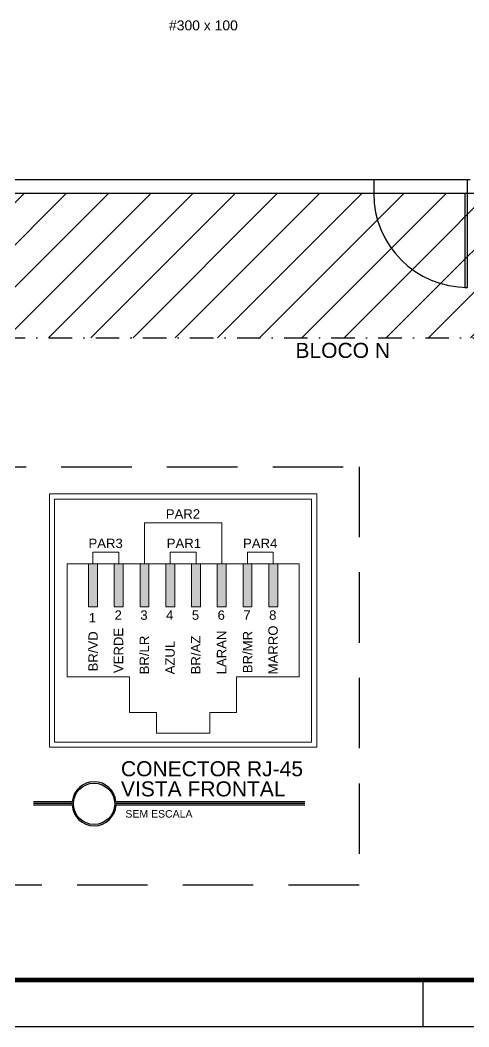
# Model space of a CAD drawing. Header units: millimetres. Extents: x 55 to 8505, y 218 to 3188.
# Drawn here: x 2526 to 3004, y 218 to 1291 of the extents above; entities that cross this region are included whole.
import ezdxf

# ---------------------------------------------------------------- set-up
doc = ezdxf.new("R2010")
doc.units = ezdxf.units.MM
doc.linetypes.add('DASHDOT2', pattern=[0.5, 0.25, -0.125, 0, -0.125])
doc.linetypes.add('HIDDEN', pattern=[0.375, 0.25, -0.125])
for name, color, linetype in [('ARQ', 8, 'Continuous'), ('LEGENDA', 7, 'Continuous'), ('TELECO', 6, 'Continuous')]:
    doc.layers.add(name, color=color, linetype=linetype)
doc.layers.add('M-Textos fios', color=7, linetype='Continuous', lineweight=20)
doc.layers.add('TEXTO', color=7, linetype='Continuous', lineweight=20)
doc.styles.add('100', font='Arial.ttf', dxfattribs={"height": 12.5})
doc.styles.add('Arial', font='Arial.ttf')

# ---------------------------------------------------------------- blocks, each defined once
blk = doc.blocks.new('A1 sem aba')
at = {"layer": 'LEGENDA'}
blk.add_line((-111, 1), (-111, 0), dxfattribs=at)
blk.add_lwpolyline([(-169, 59.4), (0, 59.4), (0, 0), (-169, 0), (-169, 59.4)], close=True, dxfattribs=at)
at = {"layer": 'LEGENDA', "const_width": 0.1}
blk.add_lwpolyline([(-1, 58.4), (-1, 1), (-166.5, 1), (-166.5, 58.4)], close=True, dxfattribs=at)

msp = doc.modelspace()

# ---------------------------------------------------------------- hatches: boundary and pattern name
at = {"layer": 'ARQ'}
h = msp.add_hatch(dxfattribs=at)
h.set_pattern_fill('ANSI31', color=8, scale=10, style=0)
h.set_pattern_definition([(45, (452.555, 823.84), (-22.45064, 22.45064), [])])
edge = h.paths.add_edge_path(flags=16)
edge.add_line((2999.555, 1105.828), (2902.555, 1105.828))
edge.add_arc((3002.555, 1105.828), 100, 180, 268.280869)
edge.add_line((2999.555, 1005.873), (2999.555, 1105.828))
h.paths.add_polyline_path([(5570.555, 1095.828), (5530.555, 1095.828), (5530.555, 952.335), (5570.555, 952.335)])
h.paths.add_polyline_path([(5518.555, 1095.828), (5103.555, 1095.828), (5077.555, 1095.828), (5077.555, 1085.828), (5077.555, 952.335), (5518.555, 952.335)])
edge = h.paths.add_edge_path()
edge.add_line((5077.555, 1085.828), (5057.555, 1085.828))
edge.add_line((5057.555, 1085.828), (5057.555, 1105.828))
edge.add_line((5057.555, 1105.828), (4312.555, 1105.828))
edge.add_line((4312.555, 1105.828), (4312.555, 1055.828))
edge.add_line((4312.555, 1055.828), (4297.555, 1055.828))
edge.add_line((4297.555, 1055.828), (4297.555, 1105.828))
edge.add_line((4297.555, 1105.828), (3022.555, 1105.828))
edge.add_line((3022.555, 1105.828), (3005.055, 1105.828))
edge.add_line((3005.055, 1105.828), (3002.555, 1105.828))
edge.add_line((3002.555, 1105.828), (3002.555, 1005.828))
edge.add_line((3002.555, 1005.828), (2999.555, 1005.828))
edge.add_line((2999.555, 1005.828), (2999.555, 1005.873))
edge.add_arc((3002.555, 1105.828), 100, 180, 268.280869, ccw=False)
edge.add_line((2902.555, 1105.828), (472.555, 1105.828))
edge.add_line((472.555, 1105.828), (472.555, 1080.828))
edge.add_line((472.555, 1080.828), (452.555, 1080.828))
edge.add_line((452.555, 1080.828), (452.555, 952.335))
edge.add_line((452.555, 952.335), (5077.555, 952.335))
edge.add_line((5077.555, 952.335), (5077.555, 1085.828))
edge = h.paths.add_edge_path(flags=17)
edge.add_line((3002.555, 1105.828), (2999.555, 1105.828))
edge.add_line((2999.555, 1105.828), (2999.555, 1005.873))
edge.add_arc((3002.555, 1105.828), 100, 268.280869, 270)
edge.add_line((3002.555, 1005.828), (3002.555, 1105.828))
h.paths.add_polyline_path([(5570.555, 952.335), (5587.229, 952.335), (5587.229, 1095.828), (5570.555, 1095.828)])
h.paths.add_polyline_path([(5518.555, 952.335), (5530.555, 952.335), (5530.555, 1095.828), (5518.555, 1095.828)])
at = {"layer": 'TEXTO'}
h = msp.add_hatch(color=8, dxfattribs=at)
h.paths.add_polyline_path([(2608.625, 711.352), (2599.138, 711.352), (2599.138, 665.695), (2608.625, 665.695)])
h.paths.add_polyline_path([(2626.546, 665.695), (2636.033, 665.695), (2636.033, 711.352), (2626.546, 711.352)])
h.paths.add_polyline_path([(2653.953, 665.695), (2663.441, 665.695), (2663.441, 711.352), (2653.953, 711.352)])
h.paths.add_polyline_path([(2690.848, 711.352), (2681.361, 711.352), (2681.361, 665.695), (2690.848, 665.695)])
h.paths.add_polyline_path([(2718.256, 711.352), (2708.769, 711.352), (2708.769, 665.695), (2718.256, 665.695)])
h.paths.add_polyline_path([(2736.177, 665.695), (2745.664, 665.695), (2745.664, 711.352), (2736.177, 711.352)])
h.paths.add_polyline_path([(2773.072, 711.352), (2763.584, 711.352), (2763.584, 665.695), (2773.072, 665.695)])
h.paths.add_polyline_path([(2800.479, 711.352), (2790.992, 711.352), (2790.992, 665.695), (2800.479, 665.695)])

# ---------------------------------------------------------------- linework, layer by layer
at = {"layer": 'ARQ', "color": 8, "linetype": 'DASHDOT2', "ltscale": 100}
msp.add_line((452.555, 952.335), (5587.304, 952.335), dxfattribs=at)
at = {"layer": 'ARQ', "color": 8}
for p, q in [((2540.564, 458.382), (2581.803, 458.382)), ((2540.564, 456.516), (2583.071, 456.516)), ((2540.564, 454.649), (2581.688, 454.649)), ((2627.048, 456.516), (2829.345, 456.516)), ((2628.316, 458.382), (2829.345, 458.382)), ((2628.431, 454.649), (2829.345, 454.649))]:
    msp.add_line(p, q, dxfattribs=at)
at = {"layer": 'ARQ', "color": 8, "linetype": 'Continuous'}
for points in [[(2515.055, 1120.828), (2902.555, 1120.828), (2902.555, 1105.828), (472.555, 1105.828), (472.555, 1080.828), (452.555, 1080.828), (452.555, 1146.828)], [(5057.555, 1105.828), (4312.555, 1105.828), (4312.555, 1055.828), (4297.555, 1055.828), (4297.555, 1105.828), (3022.555, 1105.828), (3002.555, 1105.828), (3002.555, 1120.828), (3005.055, 1120.828)]]:
    msp.add_lwpolyline(points, dxfattribs=at)
at = {"layer": 'ARQ', "color": 8}
for points in [[(2902.555, 1120.828), (3002.555, 1120.828)], [(3002.555, 1105.828), (2902.555, 1105.828)]]:
    msp.add_lwpolyline(points, dxfattribs=at)
msp.add_lwpolyline([(3002.555, 1105.828), (2999.555, 1105.828), (2999.555, 1005.828), (3002.555, 1005.828)], close=True, dxfattribs=at)
msp.add_circle((2605.06, 455.797), 22, dxfattribs=at)
for centre, radius, start, end in [((3002.555, 1105.828), 100, 180, 270), ((2605.06, 455.797), 23.4, 6.343055, 173.656945), ((2605.06, 455.797), 23.4, 182.81223, 357.18777)]:
    msp.add_arc(centre, radius, start, end, dxfattribs=at)
at = {"layer": 'TELECO', "color": 6, "linetype": 'HIDDEN', "ltscale": 300}
msp.add_lwpolyline([(2007.646, 814.918), (2886.981, 814.918), (2886.981, 369.086), (2007.646, 369.086)], close=True, dxfattribs=at)
at = {"layer": 'TEXTO', "color": 8}
for p, q in [((2557.499, 786.025), (2557.499, 515.997)), ((2842.119, 786.025, -134.456), (2557.499, 786.025, -134.456)), ((2842.119, 515.997), (2842.119, 786.025)), ((2658.697, 711.352), (2658.697, 755.108)), ((2658.697, 755.108, -1349.547), (2740.92, 755.108, -1349.547)), ((2740.92, 711.352), (2740.92, 755.108)), ((2603.882, 711.352), (2603.882, 723.808)), ((2603.882, 723.808), (2631.289, 723.808)), ((2631.289, 711.352), (2631.289, 723.808)), ((2686.105, 711.352), (2686.105, 723.808)), ((2686.105, 723.808), (2713.513, 723.808)), ((2713.513, 711.352), (2713.513, 723.808)), ((2768.328, 711.352), (2768.328, 723.808)), ((2768.328, 723.808), (2795.736, 723.808)), ((2795.736, 711.352), (2795.736, 723.808)), ((2599.138, 711.352), (2599.138, 665.695)), ((2599.138, 711.352), (2608.625, 711.352)), ((2599.138, 665.695), (2599.138, 711.352)), ((2608.625, 711.352), (2608.625, 665.695)), ((2626.546, 711.352), (2636.033, 711.352)), ((2626.546, 665.695), (2626.546, 711.352)), ((2626.546, 711.352), (2626.546, 665.695)), ((2636.033, 711.352), (2636.033, 665.695)), ((2653.953, 711.352), (2653.953, 665.695)), ((2653.953, 711.352), (2663.441, 711.352)), ((2653.953, 665.695), (2653.953, 711.352)), ((2663.441, 711.352), (2663.441, 665.695)), ((2681.361, 711.352), (2690.848, 711.352)), ((2681.361, 665.695), (2681.361, 711.352)), ((2681.361, 711.352), (2681.361, 665.695)), ((2690.848, 711.352), (2690.848, 665.695)), ((2708.769, 711.352), (2708.769, 665.695)), ((2708.769, 711.352), (2718.256, 711.352)), ((2708.769, 665.695), (2708.769, 711.352)), ((2718.256, 711.352), (2718.256, 665.695)), ((2736.177, 711.352), (2736.177, 665.695)), ((2736.177, 711.352), (2745.664, 711.352)), ((2736.177, 665.695), (2736.177, 711.352)), ((2745.664, 711.352), (2745.664, 665.695)), ((2763.584, 711.352), (2773.072, 711.352)), ((2763.584, 665.695), (2763.584, 711.352)), ((2763.584, 711.352), (2763.584, 665.695)), ((2773.072, 711.352), (2773.072, 665.695)), ((2790.992, 711.352), (2800.479, 711.352)), ((2790.992, 665.695), (2790.992, 711.352)), ((2790.992, 711.352), (2790.992, 665.695)), ((2800.479, 711.352), (2800.479, 665.695)), ((2608.625, 665.695), (2599.138, 665.695)), ((2636.033, 665.695), (2626.546, 665.695)), ((2663.441, 665.695), (2653.953, 665.695)), ((2690.848, 665.695), (2681.361, 665.695)), ((2718.256, 665.695), (2708.769, 665.695)), ((2745.664, 665.695), (2736.177, 665.695)), ((2773.072, 665.695), (2763.584, 665.695)), ((2800.479, 665.695), (2790.992, 665.695)), ((2557.499, 515.997), (2842.119, 515.997))]:
    msp.add_line(p, q, dxfattribs=at)
at = {"layer": 'TEXTO', "color": 4}
for p, q in [((2563.047, 780.478), (2563.047, 521.544)), ((2836.572, 780.478, -134.456), (2563.047, 780.478, -134.456)), ((2836.572, 521.544), (2836.572, 780.478)), ((2563.047, 521.544), (2836.572, 521.544))]:
    msp.add_line(p, q, dxfattribs=at)
at = {"layer": 'TEXTO', "color": 1}
for p, q in [((2576.474, 590.898), (2576.474, 711.352)), ((2576.474, 711.352), (2823.144, 711.352)), ((2823.144, 590.898), (2823.144, 711.352)), ((2576.474, 590.898), (2642.885, 590.898)), ((2642.885, 552.949), (2642.885, 590.898)), ((2756.733, 590.898), (2823.144, 590.898)), ((2756.733, 552.949), (2756.733, 590.898)), ((2642.885, 552.949), (2671.347, 552.949)), ((2671.347, 531.128), (2671.347, 552.949)), ((2728.271, 552.949), (2756.733, 552.949)), ((2728.271, 531.128), (2728.271, 552.949)), ((2671.347, 531.128), (2728.271, 531.128))]:
    msp.add_line(p, q, dxfattribs=at)

# ---------------------------------------------------------------- block references
at = {"layer": 'LEGENDA', "xscale": 49.99999999947613, "yscale": 49.99999999947613, "zscale": 49.99999999947613}
msp.add_blockref('A1 sem aba', (8504.901, 218.18), dxfattribs=at)

# ---------------------------------------------------------------- texts
at = {"layer": 'ARQ', "color": 8, "style": 'Arial'}
for s, height, p in [('BLOCO N', 16, (2819.33, 930.825)), ('CONECTOR RJ-45 ', 16, (2633.666, 485.129)), ('VISTA FRONTAL ', 16, (2633.666, 463.707)), ('SEM ESCALA ', 8, (2638.372, 441.115))]:
    msp.add_text(s, height=height, dxfattribs=at).set_placement(p)
at = {"layer": 'M-Textos fios', "insert": (2684.805, 1279.573), "char_height": 10.59, "width": 127.08, "attachment_point": 7, "line_spacing_factor": 0.798, "style": 'Arial'}
msp.add_mtext('#300 x 100', dxfattribs=at)
at = {"layer": 'TEXTO', "color": 8, "style": '100'}
for s, height, p in [('PAR2', 10.0062, (2681.373, 759.529)), ('PAR3', 10.0062, (2599.123, 728.229, 1349.547)), ('PAR1', 10.0062, (2682.376, 728.229, 1349.547)), ('PAR4', 10.0062, (2763.569, 728.229, 1349.547)), ('1', 10.006, (2599.45, 648.962)), ('2', 10.006, (2626.857, 651.824)), ('3', 10.006, (2654.265, 651.824)), ('4', 10.006, (2681.673, 651.824)), ('5', 10.006, (2709.08, 651.824)), ('6', 10.006, (2736.488, 651.824)), ('7', 10.006, (2763.896, 651.824)), ('8', 10.006, (2791.303, 651.824))]:
    msp.add_text(s, height=height, dxfattribs=at).set_placement(p)
for s, p in [('MARRO', (2800.495, 593.705)), ('BR/VD', (2609.031, 596.822)), ('VERDE', (2636.049, 595.068)), ('BR/LR', (2663.457, 593.705)), ('BR/AZ', (2718.272, 593.705)), ('LARAN', (2745.68, 593.705)), ('BR/MR', (2773.45, 594.91)), ('AZUL', (2690.864, 593.705))]:
    msp.add_text(s, height=10.0062, rotation=90, dxfattribs=at).set_placement(p)

doc.saveas('drawing.dxf')
